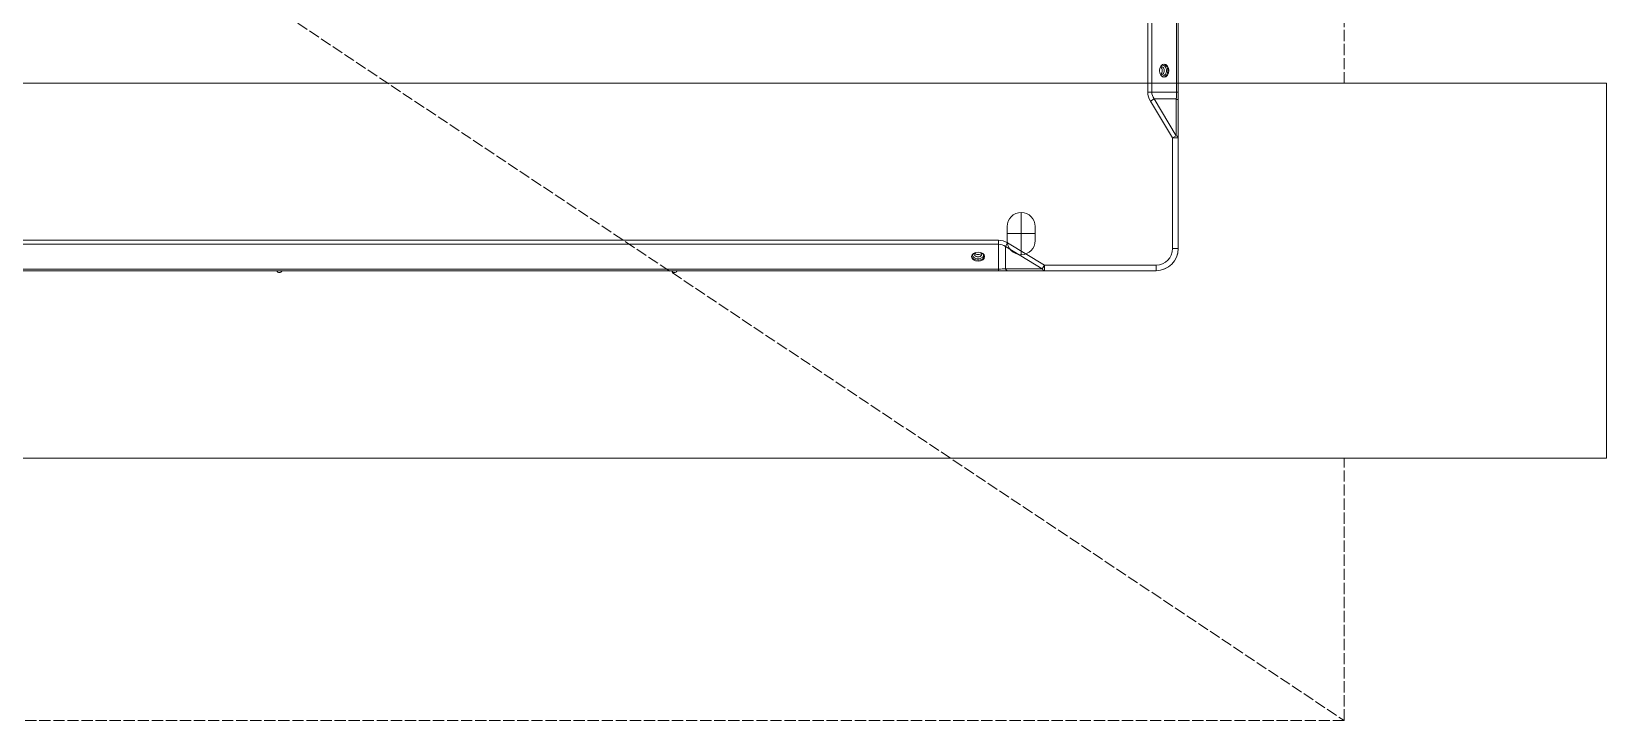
# Model space of a CAD drawing. Header units: millimetres. Extents: x 147592 to 200208, y -27981 to 8299.
# Drawn here: x 166760 to 167600, y -1190 to -822 of the extents above; entities that cross this region are included whole.
import ezdxf

# ---------------------------------------------------------------- set-up
doc = ezdxf.new("R2010")
doc.units = ezdxf.units.MM
doc.linetypes.add('划线', pattern=[7.5, 6, -1.5])
doc.linetypes.add('划线_2_', pattern=[6.35, 3.175, -3.175])
for name, color, linetype, lineweight in [('G-XREF-____-OTLN', 7, 'Continuous', 5), ('M-EQPM-____-HDLN', 7, '划线_2_', 5), ('M-EQPM-____-OTLN', 7, 'Continuous', 5), ('S-FNDN-____-OTLN', 7, 'Continuous', 5)]:
    doc.layers.add(name, color=color, linetype=linetype, lineweight=lineweight)

# ---------------------------------------------------------------- blocks, each defined once
blk = doc.blocks.new('TJ空调外机 - TJ空调外机1800_1200-1400100-三层给排水_消防平面图')
at = {"layer": 'M-EQPM-____-HDLN', "color": 251, "linetype": '划线', "true_color": 0x515151}
for p, q in [((-900, 600), (900, -600)), ((900, -259.98), (900, 280.02)), ((900, -600), (900, -459.98)), ((900, -600), (-900, -600))]:
    blk.add_line(p, q, dxfattribs=at)
blk = doc.blocks.new('YXQH_AR_B9-20_rvt-1-三层给排水_消防平面图')
at = {"color": 251, "lineweight": 5, "true_color": 0x515151}
blk.add_blockref('TJ空调外机 - TJ空调外机1800_1200-1400100-三层给排水_消防平面图', (166560.01, -590.02), dxfattribs=at)
blk = doc.blocks.new('YXQH_ST_B9-20_rvt-1-三层给排水_消防平面图')
at = {"layer": 'S-FNDN-____-OTLN', "color": 251, "lineweight": 18, "true_color": 0x515151}
for p, q in [((167600.01, -850), (165600.01, -850)), ((167600.01, -1050), (167600.01, -850)), ((165600.01, -1050), (167600.01, -1050))]:
    blk.add_line(p, q, dxfattribs=at)
blk = doc.blocks.new('RUXYQ14BA - top_dwg-2991071-三层给排水_消防平面图')
at = {"layer": 'G-XREF-____-OTLN'}
for p, q in [((1414.86, -442.24), (1414.86, -501.3)), ((1323.6, -489.56), (1323.6, -497.05)), ((1338.59, -497.05), (1338.59, -489.56))]:
    blk.add_line(p, q, dxfattribs=at)
at = {"layer": 'G-XREF-____-OTLN', "color": 5, "true_color": 0x0000ff}
for p, q in [((1331.09, -482.06), (1331.09, -504.55)), ((1323.6, -493.3), (1338.59, -493.3))]:
    blk.add_line(p, q, dxfattribs=at)
at = {"layer": 'G-XREF-____-OTLN', "color": 251, "true_color": 0x666666}
blk.add_line((1319.06, -512.22), (1319.06, -513.1), dxfattribs=at)
at = {"layer": 'G-XREF-____-OTLN', "flags": 128}
for points in [[(1414.86, 243.4), (1414.86, 184.34), (1414.86, 164.68), (1414.86, 159.89), (1414.86, -417.8), (1414.86, -422.58), (1414.86, -442.24)], [(1403.06, -513.1), (1343.51, -513.1), (1323.84, -513.1), (1319.06, -513.1), (267.56, -513.1), (262.78, -513.1), (243.11, -513.1), (183.55, -513.1)]]:
    blk.add_lwpolyline(points, dxfattribs=at)
at = {"layer": 'G-XREF-____-OTLN', "color": 251, "true_color": 0x666666, "flags": 128}
for points in [[(1400.74, -417.8), (1398.62, -417.8), (1398.62, 159.89), (1400.74, 159.89), (1400.74, -417.8), (1413.98, -417.8), (1414.86, -417.8)], [(1413.98, -417.8), (1413.98, 159.89), (1400.74, 159.89)], [(1414.86, -501.3), (1411.86, -501.3), (1411.86, -442.24), (1400.01, -422.58), (1401.96, -421.4), (1413.81, -441.07), (1413.81, -421.4), (1401.96, -421.4)], [(1414.86, -442.24), (1411.86, -442.24), (1413.81, -441.07)], [(267.56, -498.98), (267.56, -496.86), (1319.06, -496.86), (1319.06, -498.98), (1319.06, -512.22), (267.56, -512.22)], [(1319.06, -498.98), (267.56, -498.98), (267.56, -512.22), (267.56, -513.1)], [(1322.67, -500.19), (1323.84, -498.24), (1343.51, -510.1), (1403.06, -510.1), (1403.06, -513.1)], [(1342.33, -512.05), (1343.51, -510.1), (1343.51, -513.1)]]:
    blk.add_lwpolyline(points, dxfattribs=at)
blk.add_lwpolyline([(1322.67, -512.05), (1342.33, -512.05), (1322.67, -500.19)], close=True, dxfattribs=at)
at = {"layer": 'G-XREF-____-OTLN'}
for centre, radius, start, end in [((1331.09, -489.56), 7.5, 0, 180), ((1331.09, -497.05), 7.5, 180, 360), ((1403.06, -501.3), 11.8, 270, 360), ((935.39, -512.56), 1.5, 200.88545, 339.11455), ((1146.13, -512.56), 1.5, 200.88545, 339.11455)]:
    blk.add_arc(centre, radius, start, end, dxfattribs=at)
at = {"layer": 'G-XREF-____-OTLN', "color": 251, "true_color": 0x666666}
blk.add_arc((1403.06, -501.3), 8.8, 270, 360, dxfattribs=at)
at = {"layer": 'G-XREF-____-OTLN'}
for centre, major_axis in [((1407.36, -406.34), (0, 3.5)), ((1308.1, -505.6), (3.5, 0))]:
    blk.add_ellipse(centre, major_axis=major_axis, ratio=0.707107, dxfattribs=at)
at = {"layer": 'G-XREF-____-OTLN', "color": 251, "true_color": 0x666666}
for centre, major_axis, ratio, start_param, end_param in [((1406.47, -406.34), (0, 2.95), 0.707107, 3.141593, 6.541554), ((1405.9, -406.34), (0, 2.15), 0.707107, 3.142557, 6.299737), ((1406.47, -406.34), (0, 2.95), 0.707107, 2.878358, 3.141593), ((1415.87, -417.8), (17.25, 0), 0.707107, 3.141593, 3.544589), ((1415.87, -417.8), (15.13, 0), 0.60798, 3.141593, 3.544589), ((1411.86, -417.8), (0, 9.2), 0.230578, 4.309392, 4.712389), ((1411.86, -422.58), (-3, 0), 0.516334, 3.141593, 4.004199), ((1411.86, -442.24), (3, 0), 0.516334, 0, 0.862606), ((1319.06, -514.11), (0, 17.25), 0.707107, 5.880189, 6.283185), ((1319.06, -514.11), (0, 15.13), 0.60798, 5.880189, 6.283185), ((1308.1, -504.7), (2.95, 0), 0.707107, 3.141593, 6.541546), ((1308.1, -504.7), (2.95, 0), 0.707107, 2.883232, 3.141593), ((1308.1, -504.14), (2.15, 0), 0.707107, 3.142557, 6.299737), ((1319.06, -510.1), (9.2, 0), 0.230578, 4.712389, 5.115386), ((1323.84, -510.1), (0, 3), 0.516334, 2.278987, 3.141593), ((1343.51, -510.1), (0, 3), 0.516334, 2.278987, 3.141593)]:
    blk.add_ellipse(centre, major_axis=major_axis, ratio=ratio, start_param=start_param, end_param=end_param, dxfattribs=at)
at = {"layer": 'G-XREF-____-OTLN'}
for centre, major_axis, start_param, end_param in [((1406.8, -406.34), (0, 3.5), 3.256126, 6.168652), ((1404.77, -406.34), (0, 2.15), 3.563087, 5.858124), ((1308.1, -503), (2.15, 0), 3.561886, 5.848844), ((1308.1, -505.04), (3.5, 0), 3.256129, 6.168649)]:
    blk.add_ellipse(centre, major_axis=major_axis, ratio=0.707107, start_param=start_param, end_param=end_param, dxfattribs=at)
for points, knots in [([(1405.9, -408.47), (1405.88, -408.48), (1405.73, -408.51), (1405.56, -408.43), (1405.4, -408.3), (1405.39, -408.29)], [0, 0, 0, 0, 0.0376259, 0.300995, 0.3150279, 0.3150279, 0.3150279, 0.3150279]), ([(1305.97, -504.14), (1305.96, -504.12), (1305.93, -503.97), (1306.02, -503.79), (1306.15, -503.63), (1306.16, -503.62)], [0, 0, 0, 0, 0.0376259, 0.300995, 0.3193476, 0.3193476, 0.3193476, 0.3193476])]:
    blk.add_open_spline(points, degree=3, knots=knots, dxfattribs=at)
blk = doc.blocks.new('RUXYQ14BA - top_dwg-V198-三层给排水_消防平面图')
at = {"layer": 'G-XREF-____-OTLN'}
for p, q in [((1414.86, -442.24), (1414.86, -501.3)), ((1323.6, -489.56), (1323.6, -497.05)), ((1338.59, -497.05), (1338.59, -489.56))]:
    blk.add_line(p, q, dxfattribs=at)
at = {"layer": 'G-XREF-____-OTLN', "color": 5, "true_color": 0x0000ff}
for p, q in [((1331.09, -482.06), (1331.09, -504.55)), ((1323.6, -493.3), (1338.59, -493.3))]:
    blk.add_line(p, q, dxfattribs=at)
at = {"layer": 'G-XREF-____-OTLN', "color": 251, "true_color": 0x666666}
blk.add_line((1319.06, -512.22), (1319.06, -513.1), dxfattribs=at)
at = {"layer": 'G-XREF-____-OTLN', "flags": 128}
for points in [[(1414.86, 243.4), (1414.86, 184.34), (1414.86, 164.68), (1414.86, 159.89), (1414.86, -417.8), (1414.86, -422.58), (1414.86, -442.24)], [(1403.06, -513.1), (1343.51, -513.1), (1323.84, -513.1), (1319.06, -513.1), (267.56, -513.1), (262.78, -513.1), (243.11, -513.1), (183.55, -513.1)]]:
    blk.add_lwpolyline(points, dxfattribs=at)
at = {"layer": 'G-XREF-____-OTLN', "color": 251, "true_color": 0x666666, "flags": 128}
for points in [[(1400.74, -417.8), (1398.62, -417.8), (1398.62, 159.89), (1400.74, 159.89), (1400.74, -417.8), (1413.98, -417.8), (1414.86, -417.8)], [(1413.98, -417.8), (1413.98, 159.89), (1400.74, 159.89)], [(1414.86, -501.3), (1411.86, -501.3), (1411.86, -442.24), (1400.01, -422.58), (1401.96, -421.4), (1413.81, -441.07), (1413.81, -421.4), (1401.96, -421.4)], [(1414.86, -442.24), (1411.86, -442.24), (1413.81, -441.07)], [(267.56, -498.98), (267.56, -496.86), (1319.06, -496.86), (1319.06, -498.98), (1319.06, -512.22), (267.56, -512.22)], [(1319.06, -498.98), (267.56, -498.98), (267.56, -512.22), (267.56, -513.1)], [(1322.67, -500.19), (1323.84, -498.24), (1343.51, -510.1), (1403.06, -510.1), (1403.06, -513.1)], [(1342.33, -512.05), (1343.51, -510.1), (1343.51, -513.1)]]:
    blk.add_lwpolyline(points, dxfattribs=at)
blk.add_lwpolyline([(1322.67, -512.05), (1342.33, -512.05), (1322.67, -500.19)], close=True, dxfattribs=at)
at = {"layer": 'G-XREF-____-OTLN'}
for centre, radius, start, end in [((1331.09, -489.56), 7.5, 0, 180), ((1331.09, -497.05), 7.5, 180, 360), ((1403.06, -501.3), 11.8, 270, 360), ((935.39, -512.56), 1.5, 200.88545, 339.11455), ((1146.13, -512.56), 1.5, 200.88545, 339.11455)]:
    blk.add_arc(centre, radius, start, end, dxfattribs=at)
at = {"layer": 'G-XREF-____-OTLN', "color": 251, "true_color": 0x666666}
blk.add_arc((1403.06, -501.3), 8.8, 270, 360, dxfattribs=at)
at = {"layer": 'G-XREF-____-OTLN'}
for centre, major_axis in [((1407.36, -406.34), (0, 3.5)), ((1308.1, -505.6), (3.5, 0))]:
    blk.add_ellipse(centre, major_axis=major_axis, ratio=0.707107, dxfattribs=at)
at = {"layer": 'G-XREF-____-OTLN', "color": 251, "true_color": 0x666666}
for centre, major_axis, ratio, start_param, end_param in [((1406.47, -406.34), (0, 2.95), 0.707107, 3.141593, 6.541554), ((1405.9, -406.34), (0, 2.15), 0.707107, 3.142557, 6.299737), ((1406.47, -406.34), (0, 2.95), 0.707107, 2.878358, 3.141593), ((1415.87, -417.8), (17.25, 0), 0.707107, 3.141593, 3.544589), ((1415.87, -417.8), (15.13, 0), 0.60798, 3.141593, 3.544589), ((1411.86, -417.8), (0, 9.2), 0.230578, 4.309392, 4.712389), ((1411.86, -422.58), (-3, 0), 0.516334, 3.141593, 4.004199), ((1411.86, -442.24), (3, 0), 0.516334, 0, 0.862606), ((1319.06, -514.11), (0, 17.25), 0.707107, 5.880189, 6.283185), ((1319.06, -514.11), (0, 15.13), 0.60798, 5.880189, 6.283185), ((1308.1, -504.7), (2.95, 0), 0.707107, 3.141593, 6.541546), ((1308.1, -504.7), (2.95, 0), 0.707107, 2.883232, 3.141593), ((1308.1, -504.14), (2.15, 0), 0.707107, 3.142557, 6.299737), ((1319.06, -510.1), (9.2, 0), 0.230578, 4.712389, 5.115386), ((1323.84, -510.1), (0, 3), 0.516334, 2.278987, 3.141593), ((1343.51, -510.1), (0, 3), 0.516334, 2.278987, 3.141593)]:
    blk.add_ellipse(centre, major_axis=major_axis, ratio=ratio, start_param=start_param, end_param=end_param, dxfattribs=at)
at = {"layer": 'G-XREF-____-OTLN'}
for centre, major_axis, start_param, end_param in [((1406.8, -406.34), (0, 3.5), 3.256126, 6.168652), ((1404.77, -406.34), (0, 2.15), 3.563087, 5.858124), ((1308.1, -503), (2.15, 0), 3.561886, 5.848844), ((1308.1, -505.04), (3.5, 0), 3.256129, 6.168649)]:
    blk.add_ellipse(centre, major_axis=major_axis, ratio=0.707107, start_param=start_param, end_param=end_param, dxfattribs=at)
for points, knots in [([(1405.9, -408.47), (1405.88, -408.48), (1405.73, -408.51), (1405.56, -408.43), (1405.4, -408.3), (1405.39, -408.29)], [0, 0, 0, 0, 0.0376259, 0.300995, 0.3150279, 0.3150279, 0.3150279, 0.3150279]), ([(1305.97, -504.14), (1305.96, -504.12), (1305.93, -503.97), (1306.02, -503.79), (1306.15, -503.63), (1306.16, -503.62)], [0, 0, 0, 0, 0.0376259, 0.300995, 0.3193476, 0.3193476, 0.3193476, 0.3193476])]:
    blk.add_open_spline(points, degree=3, knots=knots, dxfattribs=at)
blk = doc.blocks.new('RUXYQ14BA - RUXYQ14BA-2991177-三层给排水_消防平面图')
at = {"layer": 'M-EQPM-____-OTLN'}
for p, q in [((621.55, 11.86), (621.55, 756.62)), ((-609.89, 0), (609.69, 0))]:
    blk.add_line(p, q, dxfattribs=at)
blk.add_arc((609.69, 11.86), 11.86, 270, 360, dxfattribs=at)
for name in ['RUXYQ14BA - top_dwg-2991071-三层给排水_消防平面图', 'RUXYQ14BA - top_dwg-V198-三层给排水_消防平面图']:
    blk.add_blockref(name, (-793.31, 513.1))

msp = doc.modelspace()

# ---------------------------------------------------------------- block references
at = {"lineweight": 5}
for name in ['YXQH_AR_B9-20_rvt-1-三层给排水_消防平面图', 'YXQH_ST_B9-20_rvt-1-三层给排水_消防平面图']:
    msp.add_blockref(name, (0, 0), dxfattribs=at)
at = {"layer": 'M-EQPM-____-OTLN', "lineweight": 80}
msp.add_blockref('RUXYQ14BA - RUXYQ14BA-2991177-三层给排水_消防平面图', (166750.01, -950), dxfattribs=at)

doc.saveas('drawing.dxf')
